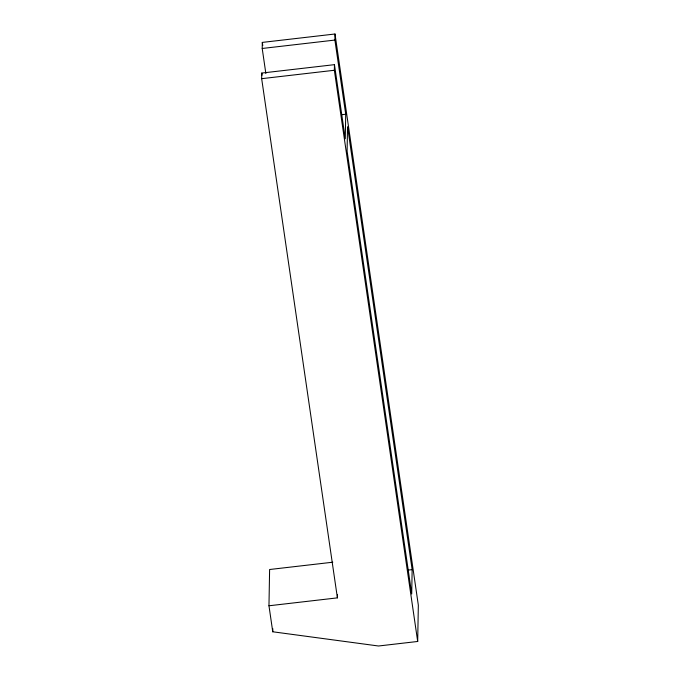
<?xml version="1.0" encoding="UTF-8"?>
<svg xmlns="http://www.w3.org/2000/svg" width="680" height="680" viewBox="0 0 680 680"><rect width="100%" height="100%" fill="white"/><g stroke="black" fill="none" stroke-linecap="round" stroke-linejoin="round"><path stroke-width="1.02" d="M335.002 34L418.336 605.2L417.69 641.469L378.505 646L272.756 631.779L268.966 605.778L337.407 597.865L261.664 78.676L261.766 73.058L334.458 64.659L345.278 138.831L345.721 114.24L334.9 40.069L335.002 34L262.31 42.407L262.208 48.475L265.863 73.542M268.966 605.778L269.611 569.509L332.792 562.207M272.756 631.779L272.816 628.677M417.69 641.469L334.356 70.269L334.458 64.659M337.407 597.865L337.458 594.762M412.148 569.627L411.714 594.005L347.098 151.088L347.539 126.709L412.148 569.627L408.043 570.095M262.208 48.475L334.9 40.069M261.664 78.676L334.356 70.269M341.504 114.733L345.721 114.24M262.31 42.407L262.777 45.56M261.766 73.058L262.072 75.148"/></g></svg>
